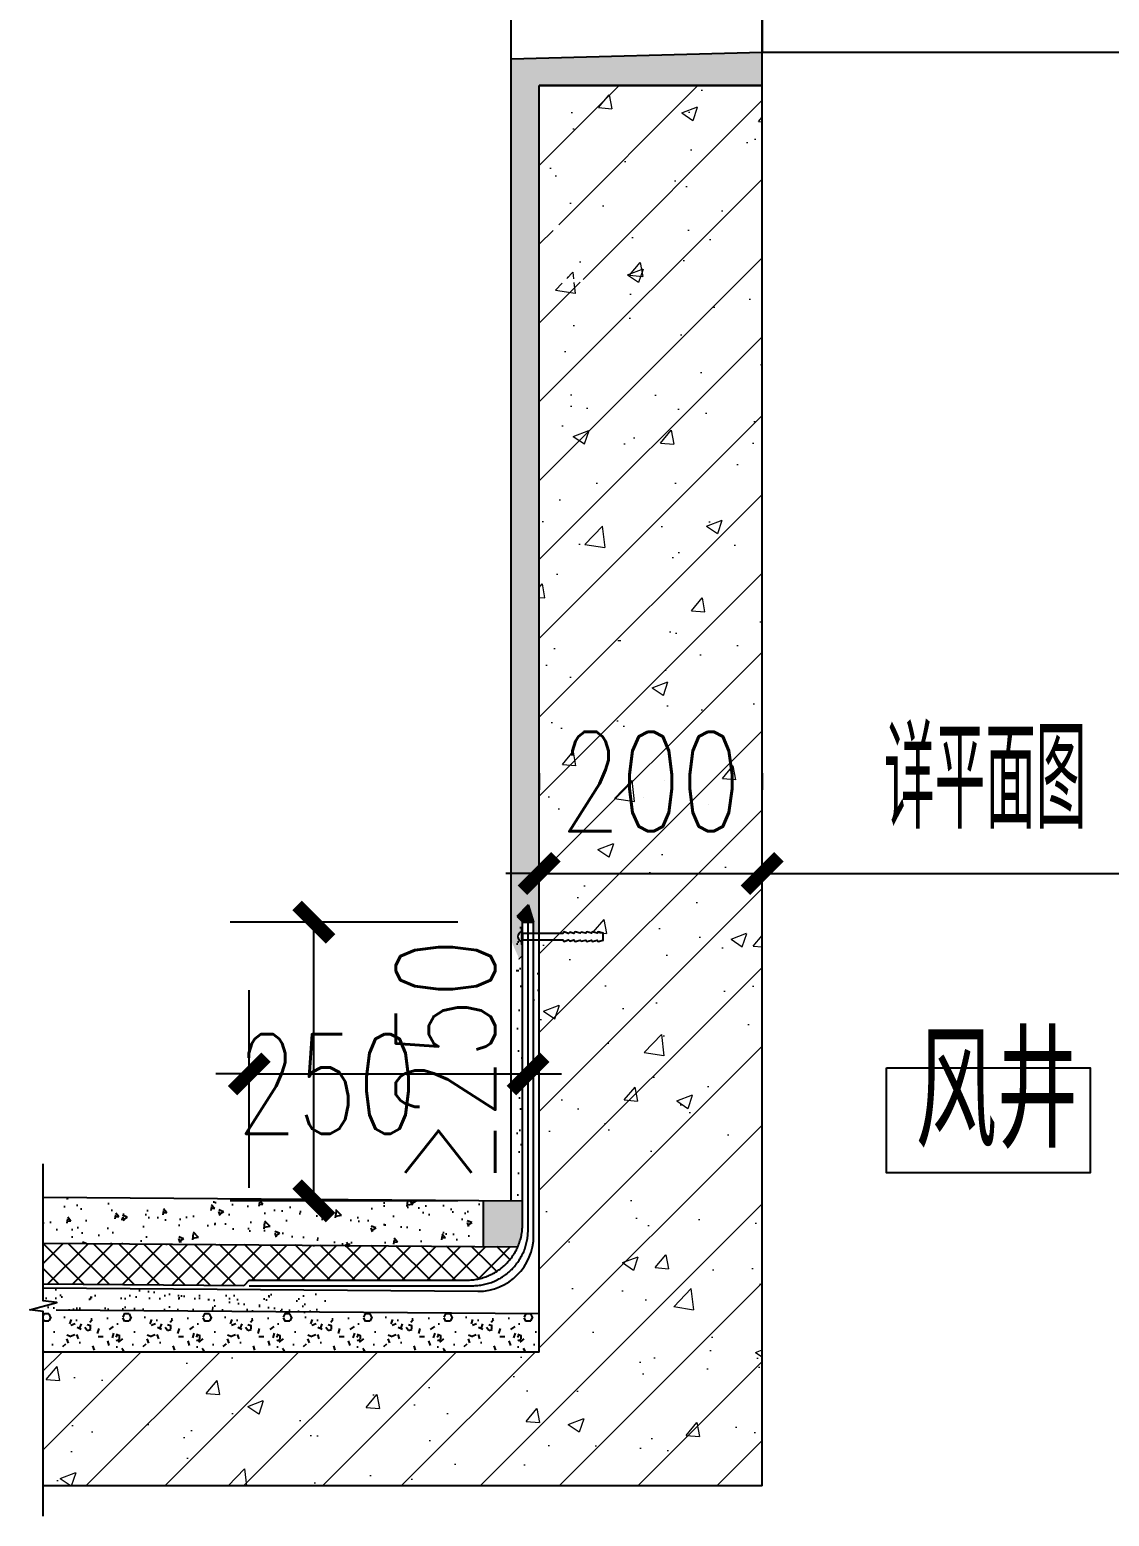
# Model space of a CAD drawing. Extents: x 1738711 to 2346805, y 1189731 to 2516152.
# Drawn here: x 2004542 to 2005511, y 1230297 to 1231630 of the extents above; entities that cross this region are included whole.
import ezdxf

# ---------------------------------------------------------------- set-up
doc = ezdxf.new("R2010")
doc.units = 0
doc.header["$LTSCALE"] = 1000
doc.header["$MEASUREMENT"] = 0
doc.linetypes.add('DASH', pattern=[0.35, 0.25, -0.1])
for name, color, linetype in [('AE-FNSH', 11, 'Continuous'), ('AE-STRU-MATE', 8, 'Continuous'), ('AE-SUFC', 3, 'Continuous'), ('DIM_ELEV', 3, 'Continuous'), ('DIM_LEAD', 3, 'Continuous'), ('DIM_SYMB', 3, 'Continuous'), ('PUB_DIM', 3, 'Continuous'), ('WALL', 40, 'Continuous'), ('挡土墙', 163, 'Continuous'), ('线条', 9, 'Continuous')]:
    doc.layers.add(name, color=color, linetype=linetype)
doc.layers.add('填充', color=252, linetype='Continuous', lineweight=5)
doc.styles.add('_TCH_DIM_T3', font='SIMPLEX', dxfattribs={"width": 0.705882, "bigfont": 'GBCBIG'})
doc.styles.get("Standard").update_dxf_attribs({"font": 'gbenor.shx', "bigfont": 'gbcbig.shx'})
doc.dimstyles.new('_TCH_ARCH&&30', dxfattribs={"dimtxt": 89.25, "dimasz": 30, "dimexe": 75, "dimexo": 90, "dimgap": 37.875, "dimtad": 1, "dimdec": 0, "dimzin": 0, "dimdsep": 46, "dimtxsty": '_TCH_DIM_T3', "dimblk": 'ARCHTICK', "dimcen": 0.09, "dimclrt": 7, "dimazin": 2, "dimtfac": 1, "dimtdec": 0, "dimtix": 1, "dimtmove": 2, "dimatfit": 3, "dimfxl": 20, "dimtolj": 1, "dimtzin": 0, "dimarcsym": 0})
pattern_1 = [(142.5, (2137751.866, 1132162.209), (0.6299336, 19.2682377), [0, -15.2, 0, -17, 0, -16.25]), (172.5, (2137751.866, 1132162.21), (-17.697767, 28.2214607), [0, -8.2, 0, -13.7, 0, -5.25]), (212.5, (2137764.166, 1132162.209), (-31.1414186, 0.0565905), [0, -5, 0, -18, 0, -23.5]), (222.5, (2137764.166, 1132162.21), (-30.061266, 8.7767556), [0, -2.5, 0, -11.8, 0, -13.5])]

# ---------------------------------------------------------------- blocks, each defined once
blk = doc.blocks.new('_ArchTick')
at = {"color": 0, "linetype": 'ByBlock', "const_width": 0.4}
blk.add_lwpolyline([(-0.5, -0.5), (0.5, 0.5)], dxfattribs=at)
blk = doc.blocks.new('*D309')
at = {"layer": 'Defpoints', "color": 0, "transparency": 16777216}
for p in [(2004999.3, 1230873.1), (2005199.3, 1230873.1), (2005199.3, 1230873.1)]:
    blk.add_point(p, dxfattribs=at)
at = {"layer": 'PUB_DIM', "color": 0, "lineweight": -2, "transparency": 16777216}
for p, q in [((2004999.3, 1230963.1), (2004999.3, 1230948.1)), ((2004999.3, 1230873.1), (2004969.3, 1230873.1)), ((2004999.3, 1230873.1), (2005199.3, 1230873.1)), ((2005199.3, 1230873.1), (2005229.3, 1230873.1)), ((2005199.3, 1230783.1), (2005199.3, 1230798.1))]:
    blk.add_line(p, q, dxfattribs=at)
at = {"layer": 'PUB_DIM', "color": 0, "lineweight": -2, "transparency": 16777216, "xscale": 30, "yscale": 30, "zscale": 30}
blk.add_blockref('_ArchTick', (2004999.3, 1230873.1), dxfattribs=at)
at = {"layer": 'PUB_DIM', "color": 0, "lineweight": -2, "transparency": 16777216, "xscale": 30, "yscale": 30, "zscale": 30, "rotation": 180}
blk.add_blockref('_ArchTick', (2005199.3, 1230873.1), dxfattribs=at)
at = {"layer": 'PUB_DIM', "color": 7, "transparency": 16777216, "insert": (2005099.3, 1230955.6), "char_height": 89.25, "attachment_point": 5, "style": '_TCH_DIM_T3'}
blk.add_mtext('\\A1;200', dxfattribs=at)
blk = doc.blocks.new('*D310')
at = {"layer": 'Defpoints', "color": 0, "transparency": 16777216}
for p in [(2005199.3, 1230873.1), (2005599.3, 1230873.1), (2005599.3, 1230873.1)]:
    blk.add_point(p, dxfattribs=at)
at = {"layer": 'PUB_DIM', "color": 0, "lineweight": -2, "transparency": 16777216}
for p, q in [((2005199.3, 1230963.1), (2005199.3, 1230948.1)), ((2005199.3, 1230873.1), (2005599.3, 1230873.1)), ((2005599.3, 1230783.1), (2005599.3, 1230798.1))]:
    blk.add_line(p, q, dxfattribs=at)
at = {"layer": 'PUB_DIM', "color": 0, "lineweight": -2, "transparency": 16777216, "xscale": 30, "yscale": 30, "zscale": 30, "rotation": 180}
blk.add_blockref('_ArchTick', (2005199.3, 1230873.1), dxfattribs=at)
at = {"layer": 'PUB_DIM', "color": 0, "lineweight": -2, "transparency": 16777216, "xscale": 30, "yscale": 30, "zscale": 30}
blk.add_blockref('_ArchTick', (2005599.3, 1230873.1), dxfattribs=at)
at = {"layer": 'PUB_DIM', "color": 7, "transparency": 16777216, "insert": (2005399.3, 1230958), "char_height": 89.25, "attachment_point": 5, "style": '_TCH_DIM_T3'}
blk.add_mtext('\\A1;详平面图', dxfattribs=at)
blk = doc.blocks.new('*D312')
at = {"layer": 'Defpoints', "color": 0, "transparency": 16777216}
for p in [(2004797.2, 1230829.5), (2005016.3, 1230829.5), (2005016.3, 1230579.5)]:
    blk.add_point(p, dxfattribs=at)
at = {"layer": 'PUB_DIM', "color": 0, "lineweight": -2, "transparency": 16777216}
for p, q in [((2004926.3, 1230829.5), (2004722.2, 1230829.5)), ((2004797.2, 1230579.5), (2004797.2, 1230829.5)), ((2004926.3, 1230579.5), (2004722.2, 1230579.5))]:
    blk.add_line(p, q, dxfattribs=at)
at = {"layer": 'PUB_DIM', "color": 0, "lineweight": -2, "transparency": 16777216, "xscale": 30, "yscale": 30, "zscale": 30}
for p, rotation in [((2004797.2, 1230829.5), 90), ((2004797.2, 1230579.5), 270)]:
    blk.add_blockref('_ArchTick', p, dxfattribs=dict(at, rotation=rotation))
at = {"layer": 'PUB_DIM', "color": 7, "transparency": 16777216, "insert": (2004915.3, 1230704.5), "char_height": 89.25, "attachment_point": 5, "rotation": 90, "style": '_TCH_DIM_T3'}
blk.add_mtext('\\A1;≥250', dxfattribs=at)
blk = doc.blocks.new('*D313')
at = {"layer": 'Defpoints', "color": 0, "transparency": 16777216}
for p in [(2004989.3, 1230693.4), (2004739.3, 1230501.3), (2004989.3, 1230501.3)]:
    blk.add_point(p, dxfattribs=at)
at = {"layer": 'PUB_DIM', "color": 0, "lineweight": -2, "transparency": 16777216}
for p, q in [((2004739.3, 1230591.3), (2004739.3, 1230768.4)), ((2004989.3, 1230591.3), (2004989.3, 1230768.4)), ((2004739.3, 1230693.4), (2004709.3, 1230693.4)), ((2004739.3, 1230693.4), (2004989.3, 1230693.4)), ((2004989.3, 1230693.4), (2005019.3, 1230693.4))]:
    blk.add_line(p, q, dxfattribs=at)
at = {"layer": 'PUB_DIM', "color": 0, "lineweight": -2, "transparency": 16777216, "xscale": 30, "yscale": 30, "zscale": 30}
blk.add_blockref('_ArchTick', (2004739.3, 1230693.4), dxfattribs=at)
at = {"layer": 'PUB_DIM', "color": 0, "lineweight": -2, "transparency": 16777216, "xscale": 30, "yscale": 30, "zscale": 30, "rotation": 180}
blk.add_blockref('_ArchTick', (2004989.3, 1230693.4), dxfattribs=at)
at = {"layer": 'PUB_DIM', "color": 7, "transparency": 16777216, "insert": (2004809.2, 1230684.4), "char_height": 89.25, "attachment_point": 5, "style": '_TCH_DIM_T3'}
blk.add_mtext('\\A1;250', dxfattribs=at)

msp = doc.modelspace()

# ---------------------------------------------------------------- hatches: boundary and pattern name
at = {"layer": 'AE-STRU-MATE'}
h = msp.add_hatch(dxfattribs=at)
h.set_pattern_fill('粉刷', color=256, scale=3, style=0)
h.set_pattern_definition([(18.3715175, (2117464.66, 1178946.783), (3.4312861, 11.0464711), [0, -9.12, 0, -10.2, 0, -9.75]), (348.371517, (2117464.66, 1178946.783), (15.5810566, 12.5183434), [0, -4.92, 0, -8.22, 0, -3.15]), (308.371517, (2117457.687, 1178949.201), (17.66431465, -6.0907146), [0, -3, 0, -10.8, 0, -14.1]), (298.371517, (2117457.687, 1178949.201), (18.7665008, -0.9351284), [0, -1.5, 0, -7.08, 0, -8.1])])
h.paths.add_polyline_path([(2004974.3, 1231603.9), (2005199.3, 1231609.9), (2005199.3, 1231579.9), (2004999.3, 1231579.9), (2004999.3, 1230819.4), (2004994.3, 1230819.4), (2004994.3, 1230829.5), (2004989.3, 1230845), (2004979.3, 1230834.5), (2004984.3, 1230829.5), (2004984.3, 1230823.1), (2004983.3, 1230823.1), (2004983.3, 1230821, 0.684732), (2004983.3, 1230812), (2004983.3, 1230809.9), (2004983.3, 1230798.5), (2004981.4, 1230796.5), (2004974.3, 1230812.5)])
msp.add_hatch(color=256, dxfattribs=at).paths.add_polyline_path([(2004989.3, 1230845), (2004994.3, 1230829.5), (2004984.3, 1230829.5), (2004979.3, 1230834.4), (2004979.3, 1230834.5)])
h = msp.add_hatch(dxfattribs=at)
h.set_pattern_fill('粉刷', color=256, scale=5, style=0)
h.set_pattern_definition(pattern_1)
h.paths.add_polyline_path([(2004979.3, 1230759.5), (2004984.3, 1230759.5), (2004984.3, 1230579.5), (2004979.3, 1230579.5)])
h.paths.add_polyline_path([(2004979.3, 1230793.3), (2004984.3, 1230797), (2004984.3, 1230759.5), (2004979.3, 1230759.5)])
h.paths.add_polyline_path([(2004984.3, 1230797), (2004979.3, 1230793.3), (2004979.3, 1230832.7), (2004984.3, 1230827.1), (2004984.3, 1230823.1), (2004983.3, 1230823.1), (2004983.3, 1230821, 0.684732), (2004983.3, 1230812), (2004983.3, 1230809.9), (2004984.3, 1230809.9)])
h = msp.add_hatch(dxfattribs=at)
h.set_pattern_fill('粉刷', color=256, scale=5, style=0)
h.set_pattern_definition(pattern_1)
h.paths.add_polyline_path([(2004994.3, 1230829.5), (2004999.3, 1230829.5), (2004999.3, 1230819.4), (2004994.3, 1230819.4)])
h.paths.add_polyline_path([(2004994.3, 1230819.4), (2004999.3, 1230819.4), (2004999.3, 1230818.4), (2004999.3, 1230813.6), (2004994.3, 1230813.6)])
h.paths.add_polyline_path([(2004994.3, 1230813.6), (2004999.3, 1230813.6), (2004999.3, 1230808.3), (2004994.3, 1230804.5)])
h.paths.add_polyline_path([(2004994.3, 1230804.5), (2004999.3, 1230808.3), (2004999.3, 1230759.5), (2004994.3, 1230759.5)])
h = msp.add_hatch(dxfattribs=at)
h.set_pattern_fill('混凝土', color=256, scale=6, style=0)
h.set_pattern_definition([(130, (3833962.5, 1400158.245), (-43.03561096, -3.7651281), [4.5, -49.5]), (185, (3833962.5, 1400158.245), (8.32508, 45.131528), [3.6, -39.6]), (79.5486, (3833958.914, 1400157.93), (-34.7105629, 41.3663725), [3.8244114, -42.0685267]), (133.8158, (3833962.5, 1400170.245), (-64.0344629, -9.9311409), [6.75, -74.25]), (83.3644, (3833957.164, 1400169.42), (-56.0797623, 58.4470722), [5.7366173, -63.10278]), (188.8158, (3833962.5, 1400170.245), (-56.0797167, 58.447116), [5.4, -59.4]), (159, (3833956.5, 1400167.245), (-35.8144231, -24.15713344), [4.5, -49.5]), (214, (3833956.5, 1400167.245), (-14.5989199, 43.5090027), [3.6, -39.6]), (108.5486, (3833953.516, 1400165.232), (-50.4133577, 19.3518298), [3.8244114, -42.0685267]), (142.5, (3833962.5, 1400158.245), (-0.72959132, 19.97363123), [0, -39.12, 0, -40.2, 0, -39.75]), (172.5, (3833962.5, 1400158.245), (-15.78417225, 23.6647027), [0, -22.92, 0, -38.22, 0, -15.15]), (212.5, (3833975.88, 1400158.245), (-32.02934617, -1.35329231), [0, -15, 0, -46.8, 0, -62.1]), (222.5, (3833981.88, 1400158.245), (-34.99117016, 6.00629894), [0, -19.5, 0, -31.08, 0, -44.1])])
h.paths.add_polyline_path([(2004809.2, 1230538.4), (2004809.2, 1230579.5), (2004949.3, 1230579.5), (2004949.3, 1230538.4)])
h.paths.add_polyline_path([(2004554.5, 1230541.7), (2004554.5, 1230582.9), (2004809.2, 1230579.5), (2004809.2, 1230538.4)])
h = msp.add_hatch(color=256, dxfattribs=at)
h.paths.add_polyline_path([(2004963.1, 1230538.4), (2004949.3, 1230538.4), (2004949.3, 1230579.5), (2004960.3, 1230579.5), (2004963.1, 1230574.8)])
h.paths.add_polyline_path([(2004963.1, 1230579.5), (2004984.3, 1230579.5), (2004984.3, 1230558.4, -0.103244), (2004980.1, 1230538.4), (2004963.1, 1230538.4)])
h.paths.add_polyline_path([(2004963.1, 1230574.8), (2004960.3, 1230579.5), (2004963.1, 1230579.5)], flags=17)
h = msp.add_hatch(dxfattribs=at)
h.set_pattern_fill('ANSI37', color=256, scale=10, style=0)
h.set_pattern_definition([(45, (3622648.457, 397838.062), (-11.22532015, 11.22532015), []), (135, (3622648.457, 397838.062), (-11.22532015, -11.22532015), [])])
edge = h.paths.add_edge_path()
edge.add_line((2004554.5, 1230504.9), (2004554.5, 1230541.7))
edge.add_line((2004554.5, 1230541.7), (2004980.1, 1230538.4))
edge.add_arc((2004934.3, 1230558.4), 50, 270, 336.4218, ccw=False)
edge.add_line((2004934.3, 1230508.4), (2004739.3, 1230508.4))
edge.add_line((2004739.3, 1230508.4), (2004734.3, 1230503.4))
edge.add_line((2004734.3, 1230503.4), (2004554.5, 1230504.9))
h = msp.add_hatch(dxfattribs=at)
h.set_pattern_fill('粉刷', color=256, scale=5, style=0)
h.set_pattern_definition([(142.5, (3849267.521, 1400903.813), (0.62993358, 19.26823769), [0, -15.2, 0, -17, 0, -16.25]), (172.5, (3849267.521, 1400903.813), (-17.69776706, 28.22146065), [0, -8.2, 0, -13.7, 0, -5.25]), (212.5, (3849279.821, 1400903.813), (-31.14141862, 0.05659053), [0, -5, 0, -18, 0, -23.5]), (222.5, (3849279.82, 1400903.813), (-30.06126605, 8.77675565), [0, -2.5, 0, -11.8, 0, -13.5])])
h.paths.add_polyline_path([(2004560.5, 1230481.1), (2004554.5, 1230489.8), (2004554.5, 1230501.5), (2004808.5, 1230498.4), (2004808.5, 1230478.4)])
h = msp.add_hatch(dxfattribs=at)
h.set_pattern_fill('加气混凝土', color=256, scale=6, style=0)
h.set_pattern_definition([(180, (3833941.26, 1400136.285), (-36, 72), [0, -72]), (180, (3833983.38, 1400126.565), (-36, 72), [0, -72]), (180, (3833959.98, 1400125.845), (-36, 72), [0, -72]), (180, (3833934.42, 1400147.085), (-36, 72), [0, -72]), (180, (3833964.3, 1400122.245), (-36, 72), [0, -72]), (180, (3833927.22, 1400192.445), (-36, 72), [0, -72]), (180, (3833949.18, 1400186.685), (-36, 72), [0, -72]), (180, (3833937.66, 1400177.685), (-36, 72), [0, -72]), (180, (3833996.34, 1400176.245), (-36, 72), [0, -72]), (180, (3833961.06, 1400173.005), (-36, 72), [0, -72]), (180, (3833974.74, 1400154.645), (-36, 72), [0, -72]), (180, (3833974.02, 1400127.645), (-36, 72), [0, -72]), (180, (3833947.02, 1400124.765), (-36, 72), [0, -72]), (180, (3833927.22, 1400156.445), (-36, 72), [0, -72]), (180, (3833994.54, 1400145.285), (-36, 72), [0, -72]), (180, (3833988.42, 1400157.525), (-36, 72), [0, -72]), (180, (3833960.34, 1400152.485), (-36, 72), [0, -72]), (180, (3833970.42, 1400142.045), (-36, 72), [0, -72]), (180, (3833976.18, 1400165.805), (-36, 72), [0, -72]), (180, (3833967.18, 1400192.805), (-36, 72), [0, -72]), (180, (3833991.66, 1400130.165), (-36, 72), [0, -72]), (180, (3833952.06, 1400178.045), (-36, 72), [0, -72]), (180, (3833985.54, 1400179.125), (-36, 72), [0, -72]), (180, (3833991.3, 1400188.485), (-36, 72), [0, -72]), (49.398706, (3833931.6435, 1400169.9024), (179.999997991, 216.000000962), [3.1609865, -1324.45332]), (161.5650512, (3833936.786, 1400171.274), (-179.99999934, 71.99999945), [3.2526288, -452.115348]), (90, (3833936.786, 1400168.188), (-36, 72), [3.085714, -140.914278]), (18.434949, (3833933.701, 1400167.16), (180.0000009, 71.99999465), [3.2526288, -452.115348]), (126.8698977, (3833933.7, 1400167.16), (-36.00000007, 71.99999996), [3.4285716, -356.57142]), (45, (3833930.958, 1400130.474), (36.00000435, 71.99999513), [2.9092392, -200.737512]), (135, (3833935.072, 1400130.474), (-35.99999978, 71.9999997), [2.9092392, -200.737512]), (45, (3833933.015, 1400128.417), (36.00000435, 71.99999513), [2.9092392, -200.737512]), (135, (3833933.015, 1400128.417), (-35.99999978, 71.9999997), [2.9092392, -200.737512]), (63.434949, (3833965.586, 1400178.817), (6.2e-06, 143.999996), [3.833259, -76.66518]), (5e-09, (3833967.3, 1400182.245), (36, 72), [4.114286, -67.88571]), (116.5650512, (3833973.13, 1400178.817), (-3e-07, 143.9999993), [3.833259, -76.66518]), (63.434949, (3833971.415, 1400175.39), (6.2e-06, 143.999996), [3.833259, -76.66518]), (180, (3833971.415, 1400175.39), (-36, 72), [4.114286, -67.88571]), (116.5650512, (3833967.3, 1400175.39), (-3e-07, 143.9999993), [3.833259, -76.66518]), (72.897272, (3833938.5006, 1400154.4738), (107.9999958366, 360.000000591), [4.6633615, -1953.9483]), (36.027374, (3833939.872, 1400158.931), (683.99999128, 503.999999495), [4.6633615, -974.6424]), (5e-09, (3833943.64, 1400161.674), (36, 72), [4.4571427, -67.542852]), (143.9726267, (3833951.872, 1400158.931), (-683.999994994, 503.999994501), [4.6633615, -974.6424]), (108.4349489, (3833953.243, 1400154.817), (-108.00000059, 359.99999937), [4.336838, -451.031136]), (72.897272, (3833951.872, 1400150.3595), (107.9999958366, 360.000000591), [4.6633615, -1953.9483]), (36.027374, (3833948.1006, 1400147.6167), (683.99999128, 503.999999495), [4.6633615, -974.6424]), (180, (3833948.1, 1400147.62), (-36, 72), [4.4571427, -67.542852]), (143.9726267, (3833943.6435, 1400147.6167), (-683.999994994, 503.999994501), [4.6633615, -974.6424]), (108.4349489, (3833939.872, 1400150.36), (-108.00000059, 359.99999937), [4.336838, -451.031136]), (29.744882, (3833937.815, 1400188.074), (108.00000025, 71.99999912), [2.7642024, -577.718352]), (90, (3833940.215, 1400186.702), (-36, 72), [2.7428573, -141.25713]), (150.2551187, (3833940.215, 1400186.702), (-108.00000007, 71.999999653), [2.7642024, -577.718352]), (63.434949, (3833954.615, 1400136.99), (6.2e-06, 143.999996), [3.833259, -76.66518]), (11.309933, (3833956.329, 1400140.417), (324.000000233, 71.999998224), [3.4964705, -730.76226]), (138.8140749, (3833962.5006, 1400138.7024), (-899.999994623, 791.999992988), [3.6446213, -1527.09624]), (90, (3833962.5, 1400135.274), (-36, 72), [3.4285716, -140.57142]), (41.185926, (3833959.7578, 1400132.8738), (899.999983927, 792.000005131), [3.6446213, -1527.09624]), (163.3007558, (3833959.7578, 1400132.8738), (-1187.9999910965, 359.9999961154), [3.579534, -1499.8245]), (119.0546041, (3833956.3292, 1400133.9024), (-35.9999999114, 71.99999936), [3.5299303, -1479.04074]), (70.016894, (3833984.7863, 1400167.1595), (180.0000006296, 503.9999986835), [4.0130402, -1681.4637]), (24.443955, (3833986.1578, 1400170.931), (468.000001763, 215.9999955573), [4.1427583, -1735.81578]), (155.5560453, (3833993.7006, 1400170.931), (-468.000000254, 215.999998916), [4.1427583, -1735.81578]), (109.9831066, (3833995.072, 1400167.1595), (-180.000000591, 503.9999987324), [4.0130402, -1681.4637]), (70.016894, (3833993.7006, 1400163.388), (180.0000006296, 503.9999986835), [4.0130402, -1681.4637]), (19.983107, (3833989.929, 1400162.0167), (180.000000099, 71.999996737), [4.0130402, -838.7253]), (160.0168935, (3833989.929, 1400162.0167), (-179.999999019, 71.999999868), [4.0130402, -838.7253]), (109.9831066, (3833986.1578, 1400163.388), (-180.000000591, 503.9999987324), [4.0130402, -1681.4637]), (57.994617, (3833958.0435, 1400160.645), (36.000004824, 71.999996328), [3.2345078, -676.01208]), (161.5650512, (3833962.843, 1400162.36), (-179.99999934, 71.99999945), [3.2526288, -452.115348]), (90, (3833962.843, 1400159.274), (-36, 72), [3.085714, -140.914278]), (18.434949, (3833959.758, 1400158.245), (180.0000009, 71.99999465), [3.2526288, -452.115348]), (125.5376778, (3833959.7578, 1400158.2452), (-251.999999669, 359.999999437), [2.9493684, -1235.78538]), (63.434949, (3833978.96, 1400143.16), (6.2e-06, 143.999996), [3.833259, -76.66518]), (5e-09, (3833980.67, 1400146.59), (36, 72), [3.7714284, -68.228568]), (120.9637566, (3833986.5006, 1400143.1595), (-36.000000124, 71.999999647), [3.9983674, -835.65864]), (59.036244, (3833984.4435, 1400139.731), (36.000004913, 71.999996697), [3.9983674, -835.65864]), (180, (3833984.44, 1400139.73), (-36, 72), [3.7714284, -68.228568]), (116.5650512, (3833980.67, 1400139.73), (-3e-07, 143.9999993), [3.833259, -76.66518])])
h.paths.add_polyline_path([(2004554.5, 1230443.9), (2004554.5, 1230480.4), (2004566, 1230481.8), (2004999.3, 1230478.4), (2004999.3, 1230443.9)])
at = {"layer": '填充'}
h = msp.add_hatch(dxfattribs=at)
h.set_pattern_fill('钢筋混凝土', color=256, scale=20, style=0)
h.set_pattern_definition([(45, (1951319.55, 970434.04), (-35.355339, 35.355339), []), (50, (1951319.55, 970434.04), (143.452037, -12.550427), [15, -165]), (355, (1951319.55, 970434.04), (-27.75027, 150.43843), [12, -132]), (100.4514, (1951331.5, 970433), (115.701876, 137.88791), [12.74804, -140.22842]), (46.1842, (1951319.55, 970474.04), (213.44821, -33.1038), [22.5, -247.5]), (96.6356, (1951337.34, 970471.28), (186.93254, 194.82357), [19.12206, -210.3426]), (351.1842, (1951319.55, 970474.04), (186.93239, 194.82372), [18, -198]), (21, (1951339.55, 970464.04), (119.38141, -80.52378), [15, -165]), (326, (1951339.55, 970464.04), (48.66307, 145.03001), [12, -132]), (71.4514, (1951349.5, 970457.33), (168.044526, 64.5061), [12.74804, -140.22842]), (37.5, (1951319.55, 970434.04), (2.431971, 66.578771), [0, -130.4, 0, -134, 0, -132.5]), (7.5, (1951319.55, 970434.04), (52.613907, 78.882342), [0, -76.4, 0, -127.4, 0, -50.5]), (327.5, (1951274.95, 970434.04), (106.764487, -4.510974), [0, -50, 0, -156, 0, -207]), (317.5, (1951254.95, 970434.04), (116.637234, 20.020996), [0, -65, 0, -103.6, 0, -147])])
h.paths.add_polyline_path([(2004999.3, 1230443.9), (2004554.5, 1230443.9), (2004554.5, 1230323.9), (2005199.3, 1230323.9), (2005199.3, 1231351.5), (2005027.2, 1231403.1), (2004999.3, 1231401.7)])
h.paths.add_polyline_path([(2004999.3, 1232339.9), (2005199.3, 1232339.9), (2005199.3, 1232529.9), (2004999.3, 1232529.9)])
h.paths.add_polyline_path([(2005199.3, 1231579.9), (2004999.3, 1231579.9), (2004999.3, 1231469.4), (2005008.5, 1231455.5), (2005064.6, 1231452.7), (2004999.3, 1231449.4), (2004999.3, 1231408.1), (2005061.8, 1231404.9), (2005027.2, 1231403.1), (2005199.3, 1231351.5)])

# ---------------------------------------------------------------- linework, layer by layer
at = {"layer": 'AE-FNSH'}
msp.add_line((2004554.5, 1230582.9, 0), (2004984.3, 1230579.5, 0), dxfattribs=at)
at = {"layer": 'AE-FNSH', "const_width": 1, "elevation": 0}
msp.add_lwpolyline([(2004979.3, 1230834.5), (2004984.3, 1230829.5), (2004984.3, 1230799.5), (2004980.8, 1230796)], dxfattribs=at)
at = {"layer": 'AE-FNSH', "elevation": 0}
msp.add_lwpolyline([(2004984.3, 1230819.4), (2004984.3, 1230813.6), (2005020.4, 1230813.6), (2005021.8, 1230812.3), (2005025.3, 1230813.7), (2005026.8, 1230812.5), (2005030.3, 1230813.6), (2005031.7, 1230812.3), (2005036.1, 1230813.3), (2005036.9, 1230812.4), (2005041, 1230813.4), (2005042, 1230812.3), (2005046.2, 1230813.3), (2005047, 1230812.3), (2005051.4, 1230813.4), (2005052.2, 1230812.3), (2005056.6, 1230813.5), (2005056.6, 1230819.5), (2005052.2, 1230820.7), (2005051.4, 1230819.6), (2005047, 1230820.7), (2005046.2, 1230819.7), (2005042, 1230820.7), (2005041, 1230819.6), (2005036.9, 1230820.6), (2005036.1, 1230819.7), (2005031.7, 1230820.7), (2005030.3, 1230819.4), (2005026.8, 1230820.6), (2005025.3, 1230819.3), (2005021.8, 1230820.7), (2005020.4, 1230819.4), (2004984.3, 1230819.4), (2004984.3, 1230823.1), (2004983.3, 1230823.1), (2004983.3, 1230809.9), (2004984.3, 1230809.9), (2004984.3, 1230813.6)], dxfattribs=at)
at = {"layer": 'AE-FNSH'}
msp.add_arc((2004985, 1230816.5, 0), 4.86, 111.1986, 248.8014, dxfattribs=at)
at = {"layer": 'AE-SUFC', "linetype": 'DASH', "ltscale": 30}
for p, q in [((2004989.3, 1230845, 0), (2004979.3, 1230834.5, 0)), ((2004989.3, 1230845, 0), (2004994.3, 1230829.5, 0)), ((2004984.3, 1230829.5, 0), (2004994.3, 1230829.5, 0)), ((2004984.3, 1230558.4, 0), (2004984.3, 1230829.5, 0)), ((2004989.3, 1230553.4, 0), (2004989.3, 1230829.5, 0)), ((2004994.3, 1230548.4, 0), (2004994.3, 1230829.5, 0)), ((2004949.3, 1230538.4, 0), (2004949.3, 1230579.5, 0)), ((2004554.5, 1230541.7, 0), (2004980.1, 1230538.4, 0)), ((2004734.3, 1230503.4, 0), (2004554.5, 1230504.9, 0)), ((2004739.3, 1230508.4, 0), (2004734.3, 1230503.4, 0)), ((2004739.3, 1230508.4, 0), (2004934.3, 1230508.4, 0)), ((2004739.3, 1230503.4, 0), (2004939.3, 1230503.4, 0)), ((2004566, 1230481.8, 0), (2004999.3, 1230478.4, 0))]:
    msp.add_line(p, q, dxfattribs=at)
at = {"layer": 'AE-SUFC'}
msp.add_line((2004554.5, 1230501.5, 0), (2004944.3, 1230498.4, 0), dxfattribs=at)
at = {"layer": 'AE-SUFC', "linetype": 'DASH', "ltscale": 30}
for centre in [(2004934.3, 1230558.4, 0), (2004939.3, 1230553.4, 0)]:
    msp.add_arc(centre, 50, 270, 0, dxfattribs=at)
at = {"layer": 'AE-SUFC', "ltscale": 30}
msp.add_arc((2004944.3, 1230548.4, 0), 50, 270, 0, dxfattribs=at)
at = {"layer": 'DIM_ELEV', "elevation": 0}
msp.add_lwpolyline([(2005310.6, 1230698.9), (2005493.3, 1230698.9), (2005493.3, 1230604.6), (2005310.6, 1230604.6)], close=True, dxfattribs=at)
at = {"layer": 'DIM_SYMB', "elevation": 0}
msp.add_lwpolyline([(2004554.5, 1230296.6), (2004554.5, 1230480.4), (2004542.4, 1230481.9), (2004566.6, 1230488.3), (2004554.5, 1230489.8), (2004554.5, 1230612.7)], dxfattribs=at)
at = {"layer": 'WALL'}
for p, q in [((2004999.3, 1230443.9, 0), (2004999.3, 1231579.9, 0)), ((2005199.3, 1231579.9, 0), (2004999.3, 1231579.9, 0)), ((2004999.3, 1231579.9, 0), (2005199.3, 1231579.9, 0)), ((2005199.3, 1230323.9, 0), (2005199.3, 1231579.9, 0)), ((2004999.3, 1230443.9, 0), (2004554.5, 1230443.9, 0)), ((2005199.3, 1230323.9, 0), (2004554.5, 1230323.9, 0))]:
    msp.add_line(p, q, dxfattribs=at)
at = {"layer": '挡土墙', "color": 251, "ltscale": 3}
msp.add_lwpolyline([(2005599.3, 1232319.9), (2005199.3, 1232319.9), (2005199.3, 1231609.9), (2005599.3, 1231609.9)], close=True, dxfattribs=at)
at = {"layer": '线条'}
for p, q in [((2005199.3, 1231609.9, 0), (2005199.3, 1232339.9)), ((2004974.3, 1230579.6, 0), (2004974.3, 1232319.9)), ((2004974.3, 1231603.9, 0), (2005199.3, 1231609.9, 0)), ((2005199.3, 1231579.9, 0), (2005199.3, 1231609.9, 0))]:
    msp.add_line(p, q, dxfattribs=at)

# ---------------------------------------------------------------- texts
at = {"layer": 'DIM_LEAD', "color": 7}
msp.add_text('风井', height=101.28, rotation=0, dxfattribs=at).set_placement((2005336.7, 1230627.3, 0))

# ---------------------------------------------------------------- dimensions: what is measured, and where the dimension line sits
at = {"layer": 'PUB_DIM'}
for p1, p2, text, picture, middle in [((2004999.3, 1230873.1), (2005199.3, 1230873.1), '200', '*D309', (2005099.3, 1230955.6)), ((2005199.3, 1230873.1), (2005599.3, 1230873.1), '详平面图', '*D310', (2005399.3, 1230958))]:
    dim = msp.add_aligned_dim(p1=p1, p2=p2, distance=0, text=text, dimstyle='_TCH_ARCH&&30', dxfattribs=at)
    dim.commit()
    dim.dimension.update_dxf_attribs({"geometry": picture, "text_midpoint": middle})
dim = msp.add_linear_dim(base=(2004797.2, 1230829.5), p1=(2005016.3, 1230579.5), p2=(2005016.3, 1230829.5), angle=90, text='≥250', dimstyle='_TCH_ARCH&&30', dxfattribs=at)
dim.commit()
dim.dimension.update_dxf_attribs({"geometry": '*D312', "text_midpoint": (2004915.3, 1230704.5), "dimtype": 129})
dim = msp.add_linear_dim(base=(2004989.3, 1230693.4), p1=(2004739.3, 1230501.3), p2=(2004989.3, 1230501.3), angle=0, dimstyle='_TCH_ARCH&&30', dxfattribs=at)
dim.commit()
dim.dimension.update_dxf_attribs({"geometry": '*D313', "text_midpoint": (2004809.2, 1230684.4), "dimtype": 129})

doc.saveas('drawing.dxf')
